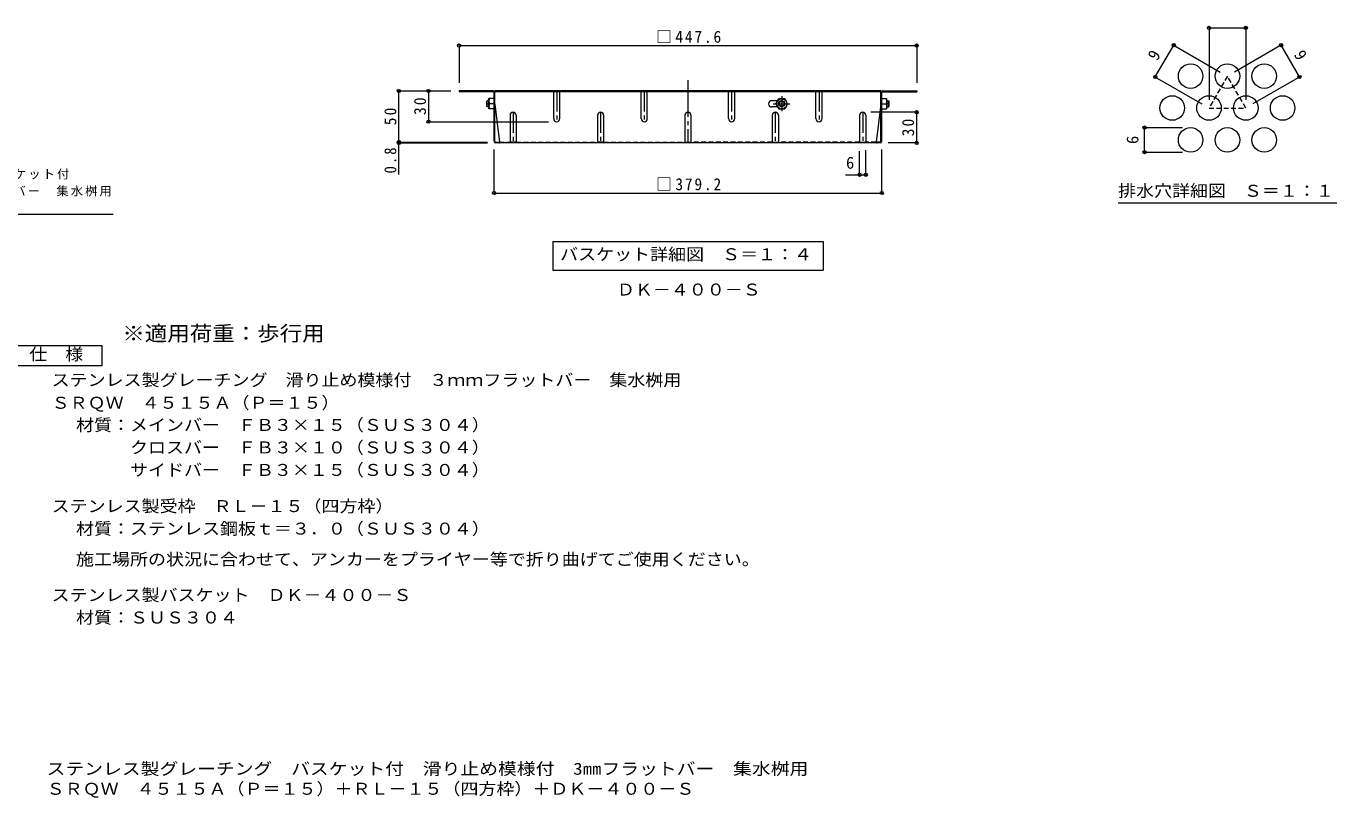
# Model space of a CAD drawing. Units: millimetres at full size, sheet at 1:4, with parts at other scales. Extents: x -859 to 1069, y -781 to 707.
# Drawn here: x -213 to 1069, y -781 to -26 of the extents above; entities that cross this region are included whole.
import ezdxf
from ezdxf.enums import TextEntityAlignment as Align

# ---------------------------------------------------------------- set-up
doc = ezdxf.new("R2010")
doc.units = ezdxf.units.MM
doc.header["$LTSCALE"] = 4
doc.header["$PDMODE"] = 32
doc.header["$PDSIZE"] = 3.2
for name, pattern in [('CHAIN1', [8, 5, -1, 1, -1]), ('CHAIN2', [12, 9, -1, 1, -1]), ('DASHED1', [1.8, 1.2, -0.6])]:
    doc.linetypes.add(name, pattern=pattern)
for name, color, linetype, lineweight in [('A-1_躯体', 3, 'Continuous', 9), ('A-4_その他', 7, 'Continuous', 9), ('A-5_文字', 7, 'Continuous', 9), ('A-7_ハッチ', 2, 'Continuous', 9), ('A-8_記号', 2, 'Continuous', 9), ('A-B_ﾊｯﾁ', 2, 'Continuous', 9), ('D-4_その他', 7, 'Continuous', 9), ('D-5_文字', 7, 'Continuous', 9), ('F-4_F-4ﾚｲﾔ', 7, 'Continuous', 9), ('F-5_F-5ﾚｲﾔ', 7, 'Continuous', 9), ('F-6_F-6ﾚｲﾔ', 2, 'Continuous', 9), ('F-7_F-7ﾚｲﾔ', 2, 'Continuous', 9)]:
    doc.layers.add(name, color=color, linetype=linetype, lineweight=lineweight)
doc.styles.add('ＭＳ ゴシック', font='')
doc.styles.get('ＭＳ ゴシック').set_extended_font_data('MS Gothic')

msp = doc.modelspace()

# ---------------------------------------------------------------- linework, layer by layer
at = {"layer": 'A-1_躯体'}
for p, q in [((238.293, -99.048), (237.793, -99.548)), ((237.793, -104.548), (237.793, -99.548)), ((238.293, -105.048), (238.293, -99.048)), ((239.993, -99.048), (238.293, -99.048)), ((629.193, -99.048), (630.893, -99.048)), ((630.893, -99.048), (631.393, -99.548)), ((630.893, -105.048), (630.893, -99.048)), ((631.393, -104.548), (631.393, -99.548)), ((238.293, -105.048), (237.793, -104.548)), ((239.993, -105.048), (238.293, -105.048)), ((629.193, -105.048), (630.893, -105.048)), ((630.893, -105.048), (631.393, -104.548))]:
    msp.add_line(p, q, dxfattribs=at)
at = {"layer": 'A-4_その他'}
for p, q in [((210.79, -43.889), (210.79, -81.548)), ((210.79, -45.089), (658.397, -45.089)), ((658.397, -43.889), (658.397, -81.548)), ((150.709, -89.548), (202.79, -89.548)), ((151.909, -139.548), (151.909, -89.548)), ((180.93, -89.548), (180.93, -119.548)), ((659.597, -110.348), (613.593, -110.348)), ((658.397, -140.348), (658.397, -110.348)), ((179.73, -119.548), (298.343, -119.548)), ((150.709, -139.548), (238.46, -139.548)), ((150.709, -140.348), (238.593, -140.348)), ((151.909, -171.36), (151.909, -139.548)), ((659.597, -140.348), (630.593, -140.348)), ((244.993, -190.506), (244.993, -146.748)), ((602.593, -172.672), (602.593, -148.348)), ((608.593, -172.672), (608.593, -147.548)), ((624.193, -190.506), (624.193, -146.748)), ((588.825, -171.472), (608.593, -171.472)), ((244.993, -189.306), (624.193, -189.306))]:
    msp.add_line(p, q, dxfattribs=at)
for p in [(210.79, -45.089), (658.397, -45.089), (151.909, -89.548), (180.93, -89.548), (658.397, -110.348), (180.93, -119.548), (151.909, -139.548), (151.909, -140.348), (658.397, -140.348), (602.593, -171.472), (608.593, -171.472), (244.993, -189.306), (624.193, -189.306)]:
    msp.add_point(p, dxfattribs=at)
at = {"layer": 'A-5_文字'}
for p, q in [((302.393, -236.604), (566.793, -236.604)), ((302.393, -236.604), (302.393, -264.604)), ((566.793, -236.604), (566.793, -264.604)), ((302.393, -264.604), (566.793, -264.604))]:
    msp.add_line(p, q, dxfattribs=at)
at = {"layer": 'A-7_ハッチ'}
for p, q in [((244.193, -89.548), (210.79, -89.548)), ((210.79, -89.548), (210.79, -90.348)), ((245.793, -138.881), (245.793, -89.548)), ((623.393, -89.548), (245.793, -89.548)), ((285.794, -89.548), (285.794, -90.348)), ((583.392, -89.548), (583.392, -90.348)), ((623.393, -138.881), (623.393, -89.548)), ((624.993, -89.548), (658.397, -89.548)), ((658.397, -89.548), (658.397, -90.348)), ((244.327, -90.348), (210.79, -90.348)), ((244.993, -138.748), (244.993, -91.015)), ((623.393, -90.348), (245.793, -90.348)), ((245.793, -102.548), (250.405, -139.548)), ((516.493, -98.948), (522.433, -98.948)), ((623.393, -102.548), (618.781, -139.548)), ((624.193, -138.748), (624.193, -91.015)), ((624.86, -90.348), (658.397, -90.348)), ((522.433, -105.148), (516.493, -105.148)), ((246.46, -139.548), (250.405, -139.548)), ((622.593, -140.348), (246.593, -140.348)), ((622.727, -139.548), (618.781, -139.548))]:
    msp.add_line(p, q, dxfattribs=at)
at = {"layer": 'A-7_ハッチ', "linetype": 'CHAIN2'}
msp.add_line((434.593, -78.975), (434.593, -140.348), dxfattribs=at)
at = {"layer": 'A-7_ハッチ', "linetype": 'DASHED1'}
for p, q in [((250.405, -139.548), (260.593, -139.548)), ((266.593, -139.548), (346.093, -139.548)), ((352.093, -139.548), (431.593, -139.548)), ((517.093, -139.548), (437.593, -139.548)), ((602.593, -139.548), (523.093, -139.548)), ((618.781, -139.548), (608.593, -139.548))]:
    msp.add_line(p, q, dxfattribs=at)
at = {"layer": 'A-7_ハッチ'}
for centre, radius, start, end in [((244.193, -91.148), 1.6, 0, 90), ((624.993, -91.148), 1.6, 90, 180), ((244.327, -91.015), 0.667, 0, 90), ((516.493, -102.048), 3.1, 90, 270), ((624.86, -91.015), 0.667, 90, 180), ((246.593, -138.748), 1.6, 180, 270), ((246.46, -138.881), 0.667, 180, 270), ((249.605, -139.548), 0.8, 270, 0), ((619.581, -139.548), 0.8, 180, 270), ((622.593, -138.748), 1.6, 270, 0), ((622.727, -138.881), 0.667, 270, 0)]:
    msp.add_arc(centre, radius, start, end, dxfattribs=at)
at = {"layer": 'A-8_記号', "linetype": 'DASHED1'}
for p, q in [((303.343, -90.748), (303.343, -89.548)), ((309.343, -90.748), (309.343, -89.548)), ((388.843, -90.748), (388.843, -89.548)), ((394.843, -90.748), (394.843, -89.548)), ((474.343, -90.748), (474.343, -89.548)), ((480.343, -90.748), (480.343, -89.548)), ((559.843, -90.748), (559.843, -89.548)), ((565.843, -90.748), (565.843, -89.548))]:
    msp.add_line(p, q, dxfattribs=at)
at = {"layer": 'A-8_記号', "linetype": 'CHAIN1'}
for p, q in [((306.343, -89.548), (306.343, -119.548)), ((391.843, -89.548), (391.843, -119.548)), ((477.343, -89.548), (477.343, -119.548)), ((562.843, -89.548), (562.843, -119.548)), ((263.593, -110.348), (263.593, -140.348)), ((349.093, -110.348), (349.093, -140.748)), ((520.093, -110.348), (520.093, -140.748)), ((605.593, -110.348), (605.593, -140.348))]:
    msp.add_line(p, q, dxfattribs=at)
at = {"layer": 'A-8_記号'}
for p, q in [((303.343, -116.548), (303.343, -90.348)), ((309.343, -116.548), (309.343, -90.348)), ((388.843, -116.548), (388.843, -90.348)), ((394.843, -116.548), (394.843, -90.348)), ((474.343, -116.548), (474.343, -90.348)), ((480.343, -116.548), (480.343, -90.348)), ((559.843, -116.548), (559.843, -90.348)), ((565.843, -116.548), (565.843, -90.348)), ((260.593, -113.348), (260.593, -140.348)), ((266.593, -113.348), (266.593, -140.348)), ((346.093, -113.348), (346.093, -140.348)), ((352.093, -113.348), (352.093, -140.348)), ((431.593, -113.348), (431.593, -140.348)), ((437.593, -113.348), (437.593, -140.348)), ((517.093, -113.348), (517.093, -140.348)), ((523.093, -113.348), (523.093, -140.348)), ((602.593, -113.348), (602.593, -140.348)), ((608.593, -113.348), (608.593, -140.348)), ((266.593, -139.548), (260.593, -139.548)), ((352.093, -139.548), (346.093, -139.548)), ((431.593, -139.548), (437.593, -139.548)), ((517.093, -139.548), (523.093, -139.548)), ((602.593, -139.548), (608.593, -139.548))]:
    msp.add_line(p, q, dxfattribs=at)
for centre, start, end in [((263.593, -113.348), 0, 180), ((349.093, -113.348), 0, 180), ((434.593, -113.348), 0, 180), ((520.093, -113.348), 0, 180), ((605.593, -113.348), 0, 180), ((306.343, -116.548), 180, 0), ((391.843, -116.548), 180, 0), ((477.343, -116.548), 180, 0), ((562.843, -116.548), 180, 0)]:
    msp.add_arc(centre, 3, start, end, dxfattribs=at)
at = {"layer": 'A-B_ﾊｯﾁ', "linetype": 'CHAIN1'}
for p, q in [((237.307, -102.048), (240.368, -102.048)), ((517.865, -102.048), (534.373, -102.048)), ((526.393, -94.678), (526.393, -109.438)), ((631.88, -102.048), (628.818, -102.048))]:
    msp.add_line(p, q, dxfattribs=at)
at = {"layer": 'A-B_ﾊｯﾁ'}
for p, q in [((239.993, -107.048), (239.993, -97.048)), ((244.993, -97.048), (239.993, -97.048)), ((244.993, -102.048), (240.426, -102.048)), ((520.643, -102.048), (523.53, -97.048)), ((520.643, -102.048), (523.53, -107.048)), ((523.53, -97.048), (529.256, -97.048)), ((532.143, -102.048), (529.256, -97.048)), ((532.143, -102.048), (529.256, -107.048)), ((624.193, -97.048), (629.193, -97.048)), ((624.193, -102.048), (628.76, -102.048)), ((629.193, -107.048), (629.193, -97.048)), ((244.993, -107.048), (239.993, -107.048)), ((523.53, -107.048), (529.256, -107.048)), ((624.193, -107.048), (629.193, -107.048))]:
    msp.add_line(p, q, dxfattribs=at)
for radius in [5, 3, 2.458]:
    msp.add_circle((526.393, -102.048), radius, dxfattribs=at)
for centre, start, end in [((247.426, -99.548), 160.34634, 199.65367), ((247.426, -104.548), 160.34634, 199.65367), ((621.76, -99.548), 340.34633, 19.65366), ((621.76, -104.548), 340.34633, 19.65366)]:
    msp.add_arc(centre, 7.433, start, end, dxfattribs=at)
at = {"layer": 'D-5_文字'}
for p, q in [((-436.622, -209.956), (-127.505, -209.956)), ((-138.713, -338.337), (-138.713, -358.337))]:
    msp.add_line(p, q, dxfattribs=at)
msp.add_lwpolyline([(-138.713, -358.337), (-228.713, -358.337), (-228.713, -338.337), (-138.713, -338.337)], dxfattribs=at)
at = {"layer": 'F-4_F-4ﾚｲﾔ'}
for p, q in [((944.36, -26.615), (944.36, -98.193)), ((944.36, -27.815), (980.36, -27.815)), ((980.36, -26.615), (980.36, -98.193)), ((891.837, -75.869), (909.837, -44.692)), ((908.798, -44.092), (955.432, -71.016)), ((1015.922, -44.092), (969.288, -71.016)), ((1032.883, -75.869), (1014.883, -44.692)), ((890.798, -75.269), (937.432, -102.193)), ((1033.922, -75.269), (987.288, -102.193)), ((880.079, -125.37), (918.36, -125.37)), ((881.279, -149.37), (881.279, -125.37)), ((880.079, -149.37), (918.36, -149.37))]:
    msp.add_line(p, q, dxfattribs=at)
for p in [(944.36, -27.815), (980.36, -27.815), (909.837, -44.692), (1014.883, -44.692), (891.837, -75.869), (1032.883, -75.869), (881.279, -125.37), (881.279, -149.37)]:
    msp.add_point(p, dxfattribs=at)
at = {"layer": 'F-6_F-6ﾚｲﾔ', "linetype": 'DASHED1'}
msp.add_lwpolyline([(962.36, -75.016), (944.36, -106.193), (980.36, -106.193)], close=True, dxfattribs=at)
at = {"layer": 'F-6_F-6ﾚｲﾔ'}
for centre in [(926.36, -75.016), (962.36, -75.016), (998.36, -75.016), (908.36, -106.193), (944.36, -106.193), (980.36, -106.193), (1016.36, -106.193), (926.36, -137.37), (962.36, -137.37), (998.36, -137.37)]:
    msp.add_circle(centre, 12, dxfattribs=at)
at = {"layer": 'F-7_F-7ﾚｲﾔ', "color": 7}
msp.add_line((855.36, -198.984), (1069.36, -198.984), dxfattribs=at)

# ---------------------------------------------------------------- texts
at = {"layer": 'A-1_躯体', "color": 2, "style": 'ＭＳ ゴシック', "width": 1.1}
msp.add_text('ＤＫ－４００－Ｓ', height=11.73, dxfattribs=at).set_placement((365.061, -293.114), align=Align.BOTTOM_LEFT)
at = {"layer": 'A-4_その他', "color": 2, "style": 'ＭＳ ゴシック'}
msp.add_text('6', height=11.73, dxfattribs=at).set_placement((589.286, -169.072), align=Align.BOTTOM_LEFT)
at = {"layer": 'A-4_その他', "color": 2, "char_height": 11.73, "attachment_point": 7, "style": 'ＭＳ ゴシック'}
for s, insert in [('\\T1.23;\\W0.95;□447.6', (403.593, -42.689)), ('\\T1.23;\\W0.95;□379.2', (403.593, -186.906))]:
    msp.add_mtext(s, dxfattribs=dict(at, insert=insert))
at = {"layer": 'A-4_その他', "color": 2, "char_height": 11.73, "attachment_point": 7, "rotation": 90, "style": 'ＭＳ ゴシック'}
for s, insert in [('\\T1.27;\\W0.95;30', (178.53, -113.048)), ('\\T1.27;\\W0.95;50', (149.509, -123.048)), ('\\T1.27;\\W0.95;30', (655.997, -133.848)), ('\\T1.27;\\W0.9;0.8', (149.509, -170.168))]:
    msp.add_mtext(s, dxfattribs=dict(at, insert=insert))
at = {"layer": 'A-5_文字', "color": 2, "style": 'ＭＳ ゴシック', "width": 1.1}
msp.add_text('バスケット詳細図\u3000Ｓ＝１：４', height=11.73, dxfattribs=at).set_placement((309.593, -258.604), align=Align.BOTTOM_LEFT)
at = {"layer": 'D-4_その他', "color": 2, "style": 'ＭＳ ゴシック', "width": 1.1}
for s, p in [('ステンレス製バスケット\u3000ＤＫ－４００－Ｓ', (-187.877, -591.805)), ('材質：ＳＵＳ３０４', (-163.992, -613.805))]:
    msp.add_text(s, height=11.73, dxfattribs=at).set_placement(p, align=Align.BOTTOM_LEFT)
at = {"layer": 'D-5_文字', "color": 3, "style": 'ＭＳ ゴシック', "width": 1.1}
msp.add_text('※適用荷重：歩行用', height=14.66, dxfattribs=at).set_placement((-118.713, -338.337), align=Align.BOTTOM_LEFT)
at = {"layer": 'D-5_文字', "color": 2, "style": 'ＭＳ ゴシック', "width": 1.1}
for s, p in [('仕\u3000様', (-209.713, -356.337)), ('ステンレス製グレーチング\u3000滑り止め模様付\u3000３ｍｍフラットバー\u3000集水桝用', (-187.877, -381.506)), ('ＳＲＱＷ\u3000４５１５Ａ（Ｐ＝１５）', (-187.877, -403.798)), ('材質：メインバー\u3000ＦＢ３×１５（ＳＵＳ３０４）', (-163.992, -425.506)), ('\u3000\u3000\u3000クロスバー\u3000ＦＢ３×１０（ＳＵＳ３０４）', (-163.992, -447.506)), ('\u3000\u3000\u3000サイドバー\u3000ＦＢ３×１５（ＳＵＳ３０４）', (-163.992, -469.506)), ('ステンレス製受枠\u3000ＲＬ－１５（四方枠）', (-187.877, -504.857)), ('材質：ステンレス鋼板ｔ＝３．０（ＳＵＳ３０４）', (-163.992, -526.857)), ('施工場所の状況に合わせて、アンカーをプライヤー等で折り曲げてご使用ください。', (-163.992, -556.891))]:
    msp.add_text(s, height=11.73, dxfattribs=at).set_placement(p, align=Align.BOTTOM_LEFT)
at = {"layer": 'D-5_文字', "char_height": 8.798, "attachment_point": 7, "style": 'ＭＳ ゴシック'}
for s, insert in [('\\T1.17;ステンレス製グレーチング\u3000バスケット付', (-435.297, -176.088)), ('\\T1.17;滑り止め模様付\u3000３ｍｍフラットバー\u3000集水桝用', (-435.918, -192.751))]:
    msp.add_mtext(s, dxfattribs=dict(at, insert=insert))
at = {"layer": 'F-4_F-4ﾚｲﾔ', "color": 2, "style": 'ＭＳ ゴシック'}
for s, rotation, p in [('9', 60, (896.758, -62.545)), ('9', 300, (1023.961, -55.616)), ('6', 90, (878.879, -141.37))]:
    msp.add_text(s, height=11.73, rotation=rotation, dxfattribs=at).set_placement(p, align=Align.BOTTOM_LEFT)
at = {"layer": 'F-5_F-5ﾚｲﾔ', "color": 2, "style": 'ＭＳ ゴシック'}
for s, width, p in [('ステンレス製グレーチング\u3000バスケット付\u3000滑り止め模様付\u30003㎜フラットバー\u3000集水桝用', 1.15, (-192.756, -761.699)), ('ＳＲＱＷ\u3000４５１５Ａ（Ｐ＝１５）＋ＲＬ－１５（四方枠）＋ＤＫ－４００－Ｓ', 1.1, (-192.756, -781.273))]:
    msp.add_text(s, height=11.73, dxfattribs=dict(at, width=width)).set_placement(p, align=Align.BOTTOM_LEFT)
at = {"layer": 'F-7_F-7ﾚｲﾔ', "style": 'ＭＳ ゴシック', "width": 1.1}
msp.add_text('排水穴詳細図\u3000Ｓ＝１：１', height=11.73, dxfattribs=at).set_placement((855.36, -196.526), align=Align.BOTTOM_LEFT)

doc.saveas('drawing.dxf')
